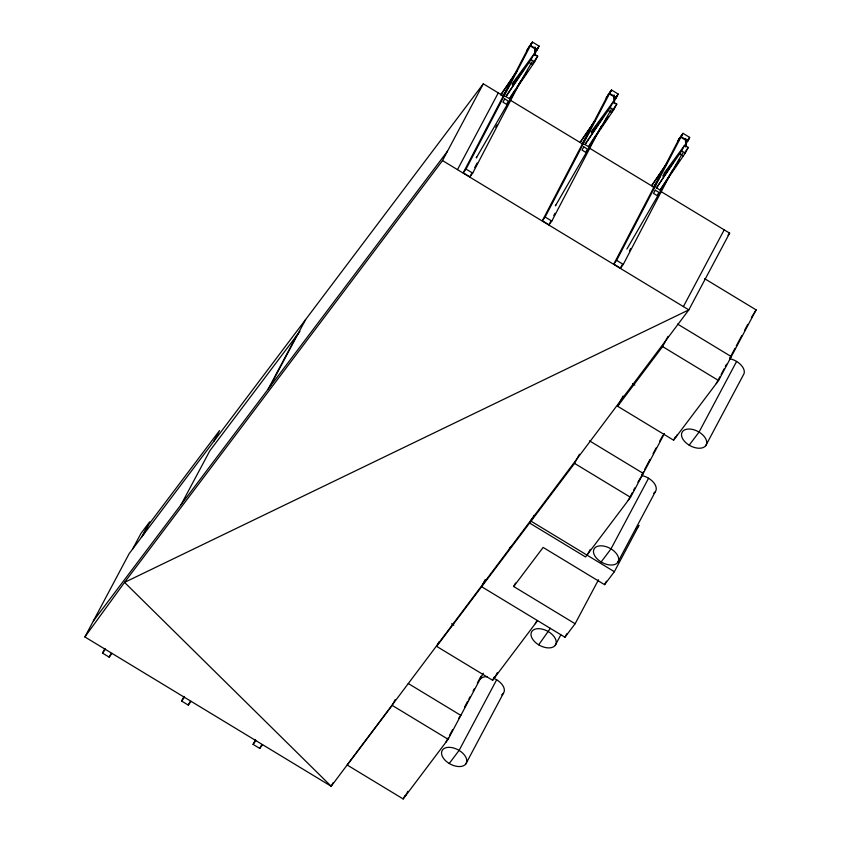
<?xml version="1.0" encoding="UTF-8"?>
<svg xmlns="http://www.w3.org/2000/svg" width="841" height="841" viewBox="0 0 841 841"><rect width="100%" height="100%" fill="white"/><g stroke="black" fill="none" stroke-linecap="round" stroke-linejoin="round"><path stroke-width="1.26" d="M463.212 172.836L528.884 46.938L531.712 43.185L466.051 169.083L463.212 172.836L469.888 176.873L472.716 173.12L520.915 80.725M469.888 176.873L471.696 173.414M474.702 167.643L477.11 163.028M495.759 127.264L496.968 124.962M534.172 55.317L538.387 47.233L536.264 50.04M542.308 220.784L607.98 94.886L610.808 91.133L545.136 217.031L542.308 220.784L548.984 224.82L551.812 221.067L601.21 126.36M548.984 224.82L550.781 221.362M553.788 215.59L554.997 213.288M594.124 138.271L595.333 135.958M613.867 102.108L617.473 95.18L616.011 97.924L609.347 93.887L611.512 89.998L618.188 94.045L616.011 97.924M613.793 264.116L679.465 138.218L682.293 134.465L616.621 260.363L613.793 264.116L620.458 268.163L623.286 264.41L672.085 170.849M620.458 268.163L622.266 264.694M629.488 250.849L630.687 248.547M661.383 189.709L662.592 187.396M685.341 145.44L688.958 138.513L687.549 140.384M476.29 157.782L476.574 157.246M476.658 157.193L476.384 157.73L532.059 61.782M555.386 205.73L555.754 205.141M626.871 249.062L682.64 153.062M660.448 191.201L729.631 233.136L688.821 309.887L331.186 786.261L84.878 636.942L129.167 553.641L483.312 83.816L503.875 96.284M132.668 548.984L140.983 533.362L149.656 521.851L141.351 537.473M143.348 534.823L149.078 524.048L219.512 430.603L213.793 441.378M111.99 653.383L109.162 657.136L102.497 653.089L104.957 648.453M109.162 657.136L111.012 653.657M268.153 389.12L296.484 335.843M269.782 386.955L305.619 319.548M84.878 636.942L124.542 582.382L442.503 160.568L483.312 83.816M457.472 169.64L498.282 92.888M191.086 701.331L188.258 705.084L181.593 701.037L184.053 696.401M530.25 45.94L532.416 42.05L539.092 46.097L537.262 49.514L536.926 49.976L530.25 45.94L530.597 45.477L537.262 49.514M512.674 83.122L534.067 53.95L537.683 56.137L534.655 61.845L509.551 98.796L505.935 96.61L523.932 69.067L512.106 84.762M509.551 98.796L511.275 95.548M505.935 96.61L531.028 59.648L534.067 53.95M188.258 705.084L190.108 701.604M536.926 49.976L538.387 47.233M262.571 744.663L259.743 748.416L253.067 744.38L255.538 739.744M259.743 748.416L261.593 744.937M591.759 131.07L613.163 101.898L616.779 104.084L613.741 109.793L588.647 146.744L585.021 144.557L603.029 117.025L591.202 132.71M588.647 146.744L590.371 143.496M585.021 144.557L610.124 107.606L613.163 101.898M333.004 782.845L331.186 786.261L124.542 582.382L688.821 309.887L442.503 160.568M679.465 138.218L677.657 141.435L682.997 133.33L689.662 137.377L687.843 140.804L687.496 141.256L680.832 137.22L682.293 134.465M680.832 137.22L682.997 133.33M664.033 173.362L684.648 145.23L688.264 147.427L685.226 153.125L660.122 190.087L656.506 187.89L674.503 160.358L662.687 176.042M660.122 190.087L670.34 174.161M656.506 187.89L681.609 150.938L684.648 145.23M687.496 141.256L688.958 138.513M483.26 673.221L448.127 739.292L403.165 798.95L347.196 765.016L392.158 705.368L395.186 699.67M537.578 620.626L492.616 680.285L436.647 646.361L439.065 641.799M598.519 579.733L575.118 623.749L564.952 637.226L481.609 586.703L485.246 579.87M481.641 586.713L485.331 579.764M509.373 548.9L510.592 546.608M532.017 518.498L529.588 523.049L585.557 556.973L630.529 497.325L664.453 433.525M534.119 515.386L531.039 521.178L614.361 571.691L638.992 525.352L635.985 529.346M436.647 646.361L574.561 463.391L579.407 454.287M575.118 623.749L513.683 586.503L515.533 583.023M403.165 798.95L404.984 795.533M405.467 795.891L407.885 791.339M704.632 278.676L756.122 309.887L718.571 380.531L673.599 440.179L617.63 406.256L623.076 396.006M445.825 742.351L448.253 737.799M449.462 735.518L452.49 729.83M464.6 707.039L467.628 701.341M468.847 699.071L470.056 696.79M473.084 691.092L474.292 688.811M477.331 683.113L480.957 676.269M683.386 306.597L724.196 229.845M617.63 406.256L662.603 346.597L668.048 336.347M492.616 680.285L494.424 676.868M494.918 677.236L497.336 672.674M496.663 679.77L459.102 750.403L449.231 763.491M535.275 623.686L536.484 621.404M465.798 763.996A13.645 8.137 28 0 0 452.626 747.754A13.645 8.137 28 0 0 444.08 759.097A13.645 8.137 28 0 0 465.798 763.996L503.36 693.362M587.859 553.925L590.287 549.373M550.392 628.269L538.682 644.826M628.227 500.374L632.464 492.405M633.672 490.135L634.881 487.854M637.909 482.166L643.239 473.409L589.509 440.842M641.546 475.333L643.365 471.906M644.574 469.635L650.03 459.375M653.058 453.677L656.085 447.98M659.722 441.136L662.75 435.438M555.249 645.331A13.645 8.137 28 0 0 542.077 629.089A13.645 8.137 28 0 0 533.53 640.432A13.645 8.137 28 0 0 555.249 645.331L560.789 634.913M648.569 478.235L611.008 548.879L601.147 561.967M564.952 637.226L566.802 633.757M673.599 440.179L675.418 436.763M675.901 437.131L677.11 434.85M513.683 586.503L543.139 547.417L604.574 584.663L606.424 581.194M617.704 562.471A13.645 8.137 28 0 0 604.532 546.23A13.645 8.137 28 0 0 595.985 557.562A13.645 8.137 28 0 0 617.704 562.471L655.265 491.838M716.269 383.58L717.478 381.309M718.687 379.028L719.896 376.747M721.105 374.476L724.133 368.779M725.341 366.508L726.561 364.227M729.589 358.539L735.034 348.279M736.253 345.998L741.699 335.738M744.737 330.04L747.765 324.342M751.402 317.509L756.122 309.887M736.611 361.441L699.05 432.085L689.178 445.173M705.746 445.677A13.645 8.137 28 0 0 692.574 429.436A13.645 8.137 28 0 0 684.027 440.768A13.645 8.137 28 0 0 705.746 445.677L743.307 375.044A13.645 8.137 28 0 0 730.135 358.792M181.141 504.537L209.861 450.755L299.827 331.396L295.517 337.661M555.481 205.677L611.155 109.729M503.044 95.8L510.981 82.975M582.14 143.748L590.077 130.933M653.299 187.532L659.859 177.052M511.99 94.497L515.522 89.22M516.942 87.107L527.549 71.264L525.183 74.407M532.9 63.285L537.683 56.137M591.076 142.444L594.619 137.167M596.027 135.054L606.645 119.212L604.28 122.355M611.985 111.233L616.779 104.084M671.759 172.048L678.13 162.555L674.976 166.739M684.154 153.556L688.264 147.427M515.785 72.81L501.036 94.465L517.162 70.854M594.871 120.757L580.132 142.413L594.787 120.957M667.092 163.017L651.617 185.745L666.272 164.289M93.319 621.057L447.475 151.233M532.416 42.05L527.076 50.145L527.423 49.693M536.274 49.829L539.092 46.097M503.181 95.716L504.758 93.614M102.497 653.089L105.325 649.336M611.512 89.998L606.172 98.092L606.519 97.64M609.347 93.887L609.693 93.425L616.358 97.472M615.36 97.987L618.188 94.045M582.277 143.664L583.854 141.561M605.667 119.632L608.032 116.478M181.593 701.037L184.421 697.284M687.549 140.184L689.662 137.377M653.762 186.996L656.127 183.853M654.014 187.554L655.591 185.462M677.941 161.914L679.517 159.822M253.067 744.38L255.906 740.616M728.043 235.228L729.631 233.136M458.545 718.445L460.847 715.386L408.232 683.491M729.746 358.655L731.281 356.616L677.552 324.048M604.574 584.663L614.361 571.691M500.921 95.517L503.486 95.243M681.178 136.757L687.843 140.804M531.028 59.648L534.655 61.845M610.124 107.606L613.741 109.793M681.609 150.938L685.226 153.125M528.957 62.402L532.574 64.599M608.054 110.35L611.67 112.547M679.528 153.693L683.155 155.879M510.592 100.352L583.286 144.421M588.879 147.806L654.855 187.806M466.051 169.083L472.716 173.12M545.136 217.031L551.812 221.067M616.621 260.363L623.286 264.41M662.603 346.597L718.571 380.531M632.579 383.706L634.818 385.062M574.561 463.391L630.529 497.325M451.596 623.801L453.835 625.157M392.158 705.368L448.127 739.292M685.636 138.387L685.899 146.628M614.151 95.044L614.414 103.296M535.055 47.096L535.318 55.348M685.468 138.691L685.699 146.944M613.983 95.359L614.214 103.611M534.887 47.411L535.118 55.653M642.093 475.596A13.645 8.137 28 0 1 654.634 483.89A13.645 8.137 28 0 1 653.594 493.289M493.478 678.161A13.645 8.137 28 0 1 501.678 694.824M480.095 679.265A13.645 8.137 28 0 1 486.992 676.7M504.684 98.912L502.96 102.16L506.576 104.358L508.3 101.109L504.684 98.912M583.78 146.86L582.056 150.108L585.672 152.305L587.396 149.057L583.78 146.86M655.265 190.192L653.531 193.441L657.157 195.638L658.881 192.389L655.265 190.192"/></g></svg>
